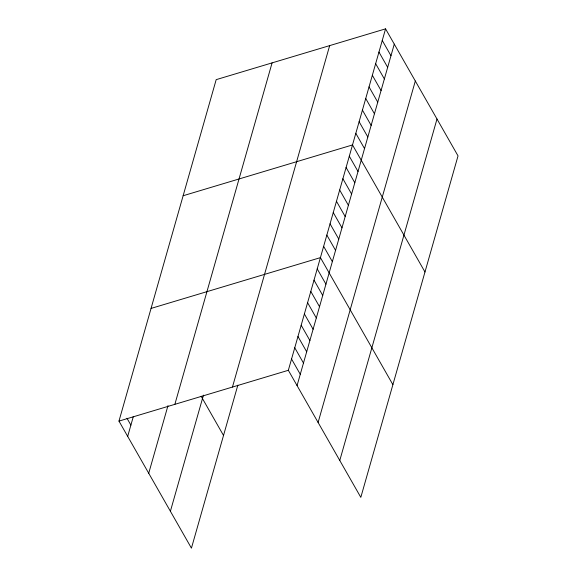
<?xml version="1.0" encoding="UTF-8"?>
<svg xmlns="http://www.w3.org/2000/svg" width="577" height="577" viewBox="0 0 577 577"><rect width="100%" height="100%" fill="white"/><g stroke="black" fill="none" stroke-linecap="round" stroke-linejoin="round"><path stroke-width="0.87" d="M237.832 385.198L191.434 548.15L118.97 421.102L216.187 79.648L385.566 28.85L458.03 155.898L360.813 497.352L288.341 370.297L385.566 28.85M127.683 436.385L133.359 416.45M148.722 473.263L167.972 405.66M174.86 404.333L272.084 62.886M170.395 511.265L203.465 395.122M232.452 387.066L329.669 45.612M297.061 385.58L394.279 44.133M318.1 422.465L415.317 81.018M339.774 460.468L436.998 119.021M183.133 195.74L352.511 144.942L424.975 271.991M151.051 308.421L320.43 257.623L392.894 384.671M118.97 421.102L288.341 370.297M382.255 40.462L390.975 55.745M378.952 52.067L387.672 67.35M375.649 63.679L384.369 78.962M372.345 75.284L381.058 90.567M369.035 86.896L377.755 102.179M365.731 98.508L374.451 113.792M362.428 110.113L371.141 125.397M359.118 121.725L367.837 137.009M355.814 133.33L364.534 148.614M349.301 156.208L358.021 171.492M346.092 167.481L354.812 182.765M342.882 178.747L351.602 194.031M339.68 190.013L348.393 205.297M336.47 201.279L345.183 216.563M333.261 212.552L341.981 227.836M330.051 223.818L338.771 239.102M326.842 235.084L335.562 250.368M323.632 246.35L332.352 261.633M317.22 268.889L325.933 284.172M314.011 280.155L322.731 295.438M310.801 291.421L319.521 306.704M307.591 302.694L316.311 317.977M304.389 313.96L313.102 329.243M301.18 325.226L309.892 340.509M297.97 336.492L306.69 351.775M294.76 347.765L303.48 363.048M291.551 359.031L300.271 374.314M201.157 396.262L223.515 435.469M126.969 418.238L130.892 425.112"/></g></svg>
